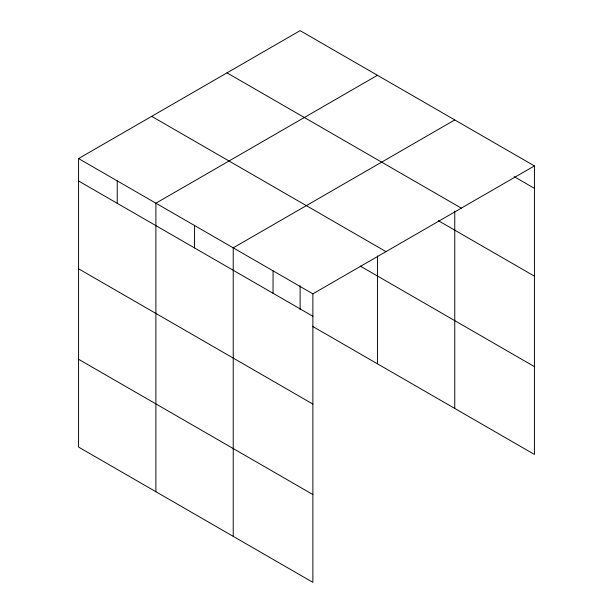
<?xml version="1.0" encoding="UTF-8"?>
<svg xmlns="http://www.w3.org/2000/svg" width="613" height="613" viewBox="0 0 613 613"><rect width="100%" height="100%" fill="white"/><g stroke="black" fill="none" stroke-linecap="round" stroke-linejoin="round"><path stroke-width="0.92" d="M312.883 404.074L312.883 293.834L78.571 158.56L78.571 447.076L312.883 582.35L312.883 404.074L78.571 268.793M312.454 326.292L534.429 454.44L534.429 165.924L300.117 30.65L78.571 158.56M377.439 75.292L155.894 203.202L155.894 491.718M454.762 119.933L233.216 247.844L233.216 536.36M312.883 293.834L534.429 165.924M514.108 176.621L534.429 188.352M227.009 72.863L461.313 208.136M438.31 220.672L534.429 276.164M151.687 116.347L385.991 251.629M360.168 266.027L534.429 366.635M78.571 180.988L312.883 316.262M78.571 359.264L312.883 494.538M454.762 211.079L454.762 408.45M377.439 255.996L377.439 363.808M300.117 285.758L300.117 309.619M273.046 270.839L273.046 293.267M194.559 225.523L194.559 247.951M117.236 180.881L117.236 203.309"/></g></svg>
